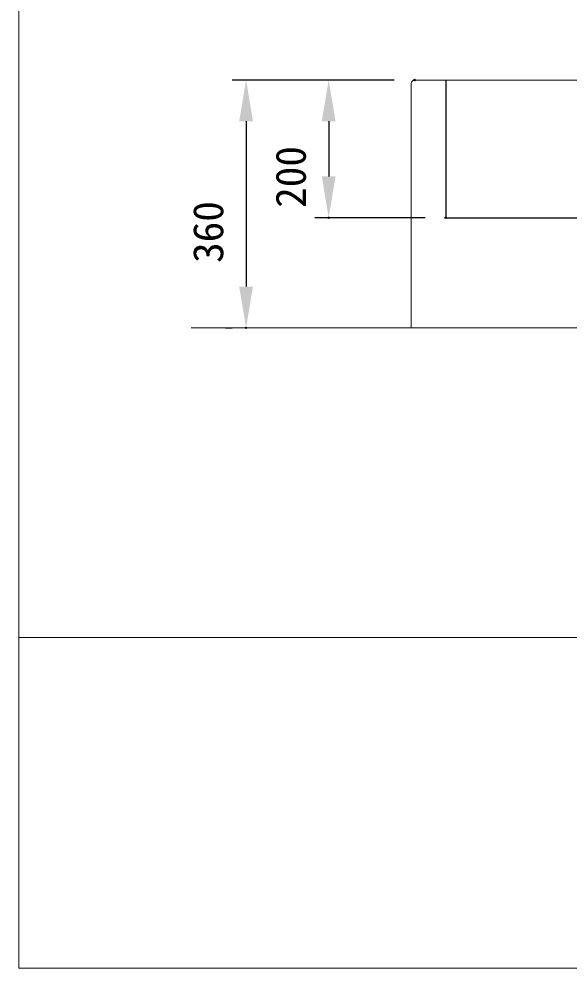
# Model space of a CAD drawing. Units: millimetres, scale not verified. Extents: x -203 to 203, y -143 to 143.
# Drawn here: x -198 to -158, y -138 to -69.1 of the extents above; entities that cross this region are included whole.
import ezdxf
from ezdxf.enums import TextEntityAlignment as Align

# ---------------------------------------------------------------- set-up
doc = ezdxf.new("R2010")
doc.units = ezdxf.units.MM
doc.header["$LTSCALE"] = 0.5
doc.header["$PDMODE"] = 32
doc.header["$PDSIZE"] = 0.1
for name, color, linetype, lineweight in [('0-1_DIMENSION_LINES$02_DIMENSI', 7, 'Continuous', 25), ('0-5_図面_FORMAT$01_WAKU$OUT_LINE', 6, 'Continuous', 18), ('0-8_DIMENSION_LINES$03_LINES', 7, 'Continuous', 18), ('0-9_DIMENSION_LINES$05_HIDE_LI', 7, 'Continuous', 25)]:
    doc.layers.add(name, color=color, linetype=linetype, lineweight=lineweight)
doc.layers.add('0-2_DEFPOINTS', color=7, linetype='Continuous')
doc.styles.add('ＭＳ ゴシック', font='')
doc.styles.get('ＭＳ ゴシック').set_extended_font_data('MS Gothic')

# ---------------------------------------------------------------- blocks, each defined once
blk = doc.blocks.new('D27')
at = {"layer": '0-1_DIMENSION_LINES$02_DIMENSI'}
for p, q in [((6438.5, 3513), (6427, 3513)), ((6429, 3507), (6429, 3499)), ((6443, 3493), (6427, 3493))]:
    blk.add_line(p, q, dxfattribs=at)
for points in [[(6430, 3507), (6428, 3507), (6429, 3513)], [(6428, 3499), (6430, 3499), (6429, 3493)]]:
    blk.add_solid(points, dxfattribs=at)
at = {"layer": '0-2_DEFPOINTS'}
for p in [(6441.5, 3513), (6429, 3493), (6446, 3493)]:
    blk.add_point(p, dxfattribs=at)
at = {"layer": '0-1_DIMENSION_LINES$02_DIMENSI', "style": 'ＭＳ ゴシック'}
blk.add_text('200', height=4.399, rotation=90, dxfattribs=at).set_placement((6427, 3494.429), align=Align.BOTTOM_LEFT)
blk = doc.blocks.new('D28')
at = {"layer": '0-1_DIMENSION_LINES$02_DIMENSI'}
for p, q in [((6438.5, 3513), (6415, 3513)), ((6417, 3507), (6417, 3483)), ((6414, 3477), (6415, 3477))]:
    blk.add_line(p, q, dxfattribs=at)
for points in [[(6418, 3507), (6416, 3507), (6417, 3513)], [(6416, 3483), (6418, 3483), (6417, 3477)]]:
    blk.add_solid(points, dxfattribs=at)
at = {"layer": '0-2_DEFPOINTS'}
for p in [(6441.5, 3513), (6417, 3477)]:
    blk.add_point(p, dxfattribs=at)
at = {"layer": '0-1_DIMENSION_LINES$02_DIMENSI', "style": 'ＭＳ ゴシック'}
blk.add_text('360', height=4.399, rotation=90, dxfattribs=at).set_placement((6415, 3486.429), align=Align.BOTTOM_LEFT)

msp = doc.modelspace()

# ---------------------------------------------------------------- linework, layer by layer
at = {"layer": '0-5_図面_FORMAT$01_WAKU$OUT_LINE'}
for p, q in [((-198, 138), (-198, -138)), ((198, -114), (-198, -114)), ((-198, -138), (198, -138))]:
    msp.add_line(p, q, dxfattribs=at)
at = {"layer": '0-8_DIMENSION_LINES$03_LINES'}
for p, q in [((-169.5, -91.5), (-169.5, -73.75)), ((-169.25, -73.5), (-124.75, -73.5)), ((-185.5, -91.5), (-79.5, -91.5))]:
    msp.add_line(p, q, dxfattribs=at)
msp.add_lwpolyline([(-124.5, -73.75), (-124.5, -91.5), (-169.5, -91.5)], dxfattribs=at)
msp.add_arc((-169.25, -73.75), 0.25, 90, 180, dxfattribs=at)
at = {"layer": '0-9_DIMENSION_LINES$05_HIDE_LI'}
msp.add_lwpolyline([(-167, -73.5), (-167, -83.5), (-127, -83.5), (-127, -73.5)], dxfattribs=at)

# ---------------------------------------------------------------- block references
at = {"layer": '0-1_DIMENSION_LINES$02_DIMENSI', "xscale": 0.5, "yscale": 0.5}
for name in ['D28', 'D27']:
    msp.add_blockref(name, (-3390, -1830), dxfattribs=at)

doc.saveas('drawing.dxf')
